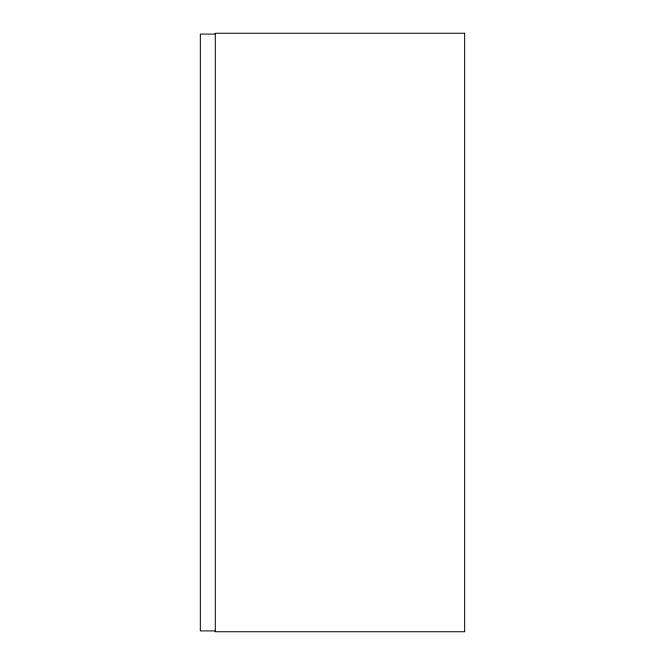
<?xml version="1.0" encoding="UTF-8"?>
<svg xmlns="http://www.w3.org/2000/svg" width="665" height="665" viewBox="0 0 665 665"><rect width="100%" height="100%" fill="white"/><g stroke="black" fill="none" stroke-linecap="round" stroke-linejoin="round"><path stroke-width="1" d="M215.294 34.081L200.331 34.081L200.331 630.919L215.294 630.919M464.669 33.25L215.294 33.25L215.294 631.75L464.669 631.75L464.669 33.25"/></g></svg>
